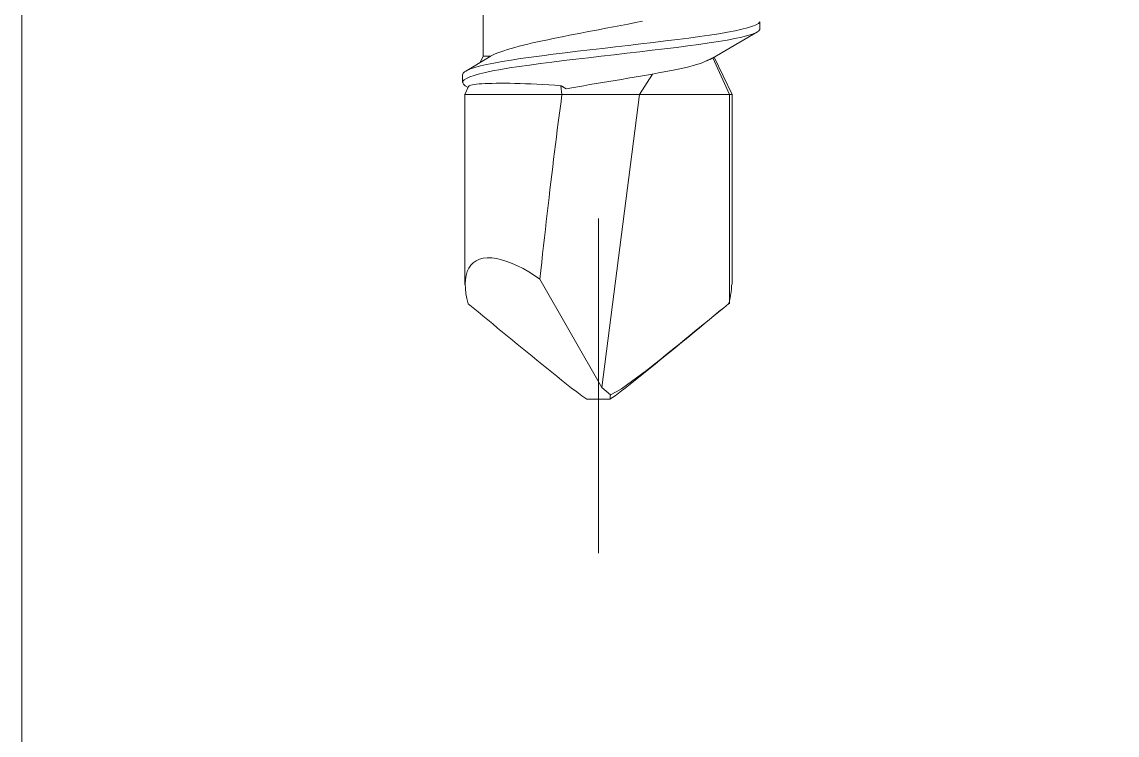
# Model space of a CAD drawing. Header units: millimetres. Extents: x 1459 to 16731, y 971 to 8404.
# Drawn here: x 5589.51 to 5603.76, y 1997.85 to 2007.12 of the extents above; entities that cross this region are included whole.
import ezdxf

# ---------------------------------------------------------------- set-up
doc = ezdxf.new("R2010")
doc.units = ezdxf.units.MM
doc.header["$LTSCALE"] = 0.5
doc.linetypes.add('CENTER', pattern=[50.8, 31.75, -6.35, 6.35, -6.35])
doc.layers.get('0').update_dxf_attribs({"lineweight": 20})
doc.layers.add('Quincaillerie', color=150, linetype='Continuous', lineweight=20)

# ---------------------------------------------------------------- blocks, each defined once
blk = doc.blocks.new('4970082')
at = {"color": 1, "linetype": 'CENTER'}
blk.add_line((0, 5.75), (0, -24.003), dxfattribs=at)
for p, q in [((-1.5, -17.538), (-1.5, -16.838)), ((2.1, -17.192), (2.1, -17.092)), ((2.068, -17.221), (1.485, -17.562)), ((-1.727, -17.732), (-1.432, -17.554)), ((-1.539, -17.619), (-1.5, -17.538)), ((-1.405, -17.538), (-1.5, -17.538)), ((1.704, -18.038), (1.488, -17.56)), ((1.505, -17.55), (1.74, -18.038)), ((-1.767, -17.88), (-1.767, -17.78)), ((0.532, -18.038), (0.702, -17.77)), ((-1.74, -18.038), (-1.689, -17.932)), ((-1.695, -17.945), (-1.734, -17.922)), ((-0.475, -18.038), (-0.488, -17.922)), ((-0.475, -18.038), (-1.74, -18.038)), ((-1.74, -18.038), (-1.74, -20.509)), ((-0.475, -18.038), (0.532, -18.038)), ((0.532, -18.038), (0.044, -21.848)), ((0.532, -18.038), (1.704, -18.038)), ((1.74, -18.038), (1.704, -18.038)), ((1.704, -18.038), (1.704, -20.758)), ((1.74, -18.038), (1.74, -20.509)), ((0.044, -21.848), (-0.761, -20.436)), ((0.044, -21.848), (0.155, -21.942)), ((-0.15, -22), (0.15, -22))]:
    blk.add_line(p, q)
at = {"flags": 128}
for points in [[(0.574, -17.082), (0.482, -17.1), (0.388, -17.119), (0.293, -17.137), (0.196, -17.156), (0.098, -17.174), (0, -17.193)], [(2.1, -17.092), (2.083, -17.111), (2.05, -17.13), (2.003, -17.149), (1.941, -17.169), (1.866, -17.188), (1.779, -17.207), (1.679, -17.226), (1.568, -17.245), (1.446, -17.264), (1.315, -17.283), (1.174, -17.302), (1.027, -17.321), (0.873, -17.34), (0.714, -17.359), (0.552, -17.378), (0.387, -17.398), (0.22, -17.417), (0.054, -17.436), (-0.111, -17.455), (-0.274, -17.474), (-0.433, -17.493), (-0.587, -17.512), (-0.736, -17.531), (-0.877, -17.55), (-1.012, -17.569), (-1.137, -17.589), (-1.254, -17.608), (-1.359, -17.627), (-1.454, -17.646), (-1.536, -17.665), (-1.606, -17.684), (-1.664, -17.703), (-1.708, -17.722), (-1.741, -17.741), (-1.76, -17.76), (-1.767, -17.78)], [(2.1, -17.192), (2.083, -17.211), (2.05, -17.231), (2.002, -17.25), (1.94, -17.269), (1.864, -17.288), (1.775, -17.307), (1.675, -17.327), (1.563, -17.346), (1.44, -17.365), (1.307, -17.384), (1.165, -17.403), (1.016, -17.423), (0.861, -17.442), (0.701, -17.461), (0.537, -17.48), (0.371, -17.499), (0.204, -17.519), (0.037, -17.538), (-0.129, -17.557), (-0.293, -17.576), (-0.452, -17.595), (-0.607, -17.615), (-0.755, -17.634), (-0.897, -17.653), (-1.031, -17.672), (-1.156, -17.691), (-1.271, -17.711), (-1.376, -17.73), (-1.469, -17.749), (-1.549, -17.768), (-1.617, -17.788), (-1.673, -17.807), (-1.716, -17.826), (-1.746, -17.845), (-1.762, -17.864), (-1.766, -17.884), (-1.757, -17.903), (-1.734, -17.922)], [(0, -17.193), (-0.076, -17.207), (-0.151, -17.221), (-0.227, -17.236), (-0.302, -17.25), (-0.376, -17.265), (-0.448, -17.28), (-0.52, -17.294), (-0.59, -17.309), (-0.659, -17.323), (-0.727, -17.337), (-0.792, -17.352), (-0.856, -17.366), (-0.917, -17.38), (-0.975, -17.394), (-1.032, -17.409), (-1.086, -17.423), (-1.137, -17.437), (-1.185, -17.452), (-1.229, -17.466), (-1.271, -17.48), (-1.309, -17.495), (-1.345, -17.509), (-1.376, -17.524), (-1.405, -17.538)], [(-1.405, -17.538), (-1.406, -17.539), (-1.407, -17.54), (-1.408, -17.54), (-1.409, -17.541), (-1.411, -17.542), (-1.412, -17.542), (-1.413, -17.543), (-1.414, -17.544), (-1.415, -17.544), (-1.416, -17.545), (-1.418, -17.546), (-1.419, -17.546), (-1.42, -17.547), (-1.421, -17.548), (-1.422, -17.548), (-1.423, -17.549), (-1.424, -17.55), (-1.425, -17.55), (-1.427, -17.551), (-1.428, -17.552), (-1.429, -17.552), (-1.43, -17.553), (-1.431, -17.554), (-1.432, -17.554)], [(1.325, -17.633), (1.281, -17.646), (1.231, -17.66), (1.178, -17.674), (1.12, -17.688), (1.059, -17.701), (0.994, -17.715), (0.926, -17.729), (0.854, -17.742), (0.781, -17.756), (0.705, -17.77), (0.627, -17.784), (0.547, -17.797), (0.466, -17.811), (0.384, -17.825), (0.301, -17.839), (0.218, -17.852), (0.135, -17.866), (0.052, -17.88), (-0.03, -17.893), (-0.111, -17.907), (-0.191, -17.921), (-0.269, -17.935), (-0.346, -17.948), (-0.42, -17.962)], [(1.325, -17.633), (1.337, -17.628), (1.348, -17.623), (1.358, -17.618), (1.368, -17.614), (1.377, -17.61), (1.386, -17.606), (1.394, -17.602), (1.402, -17.599), (1.41, -17.596), (1.417, -17.593), (1.424, -17.59), (1.431, -17.587), (1.437, -17.584), (1.443, -17.582), (1.448, -17.579), (1.454, -17.577), (1.459, -17.575), (1.463, -17.573), (1.468, -17.571), (1.472, -17.569), (1.476, -17.567), (1.479, -17.565), (1.482, -17.563), (1.485, -17.562)], [(-1.689, -17.932), (-1.683, -17.925), (-1.673, -17.919), (-1.658, -17.914), (-1.638, -17.909), (-1.614, -17.905), (-1.586, -17.901), (-1.553, -17.898), (-1.516, -17.896), (-1.475, -17.894), (-1.431, -17.892), (-1.382, -17.891), (-1.33, -17.89), (-1.274, -17.89), (-1.214, -17.89), (-1.152, -17.89), (-1.087, -17.891), (-1.019, -17.893), (-0.948, -17.895), (-0.875, -17.898), (-0.8, -17.901), (-0.724, -17.905), (-0.646, -17.91), (-0.568, -17.915), (-0.488, -17.922)], [(-0.488, -17.922), (-0.485, -17.924), (-0.482, -17.925), (-0.479, -17.927), (-0.476, -17.928), (-0.473, -17.93), (-0.47, -17.932), (-0.467, -17.933), (-0.464, -17.935), (-0.461, -17.937), (-0.458, -17.938), (-0.456, -17.94), (-0.453, -17.942), (-0.45, -17.943), (-0.447, -17.945), (-0.444, -17.947), (-0.442, -17.948), (-0.439, -17.95), (-0.436, -17.952), (-0.433, -17.953), (-0.431, -17.955), (-0.428, -17.957), (-0.425, -17.959), (-0.423, -17.96), (-0.42, -17.962)], [(-0.761, -20.436), (-0.749, -20.327), (-0.738, -20.218), (-0.726, -20.11), (-0.714, -20.003), (-0.702, -19.897), (-0.69, -19.791), (-0.678, -19.687), (-0.667, -19.583), (-0.655, -19.48), (-0.643, -19.377), (-0.631, -19.276), (-0.619, -19.175), (-0.607, -19.075), (-0.595, -18.976), (-0.583, -18.878), (-0.571, -18.781), (-0.559, -18.685), (-0.547, -18.59), (-0.535, -18.495), (-0.523, -18.402), (-0.511, -18.31), (-0.499, -18.218), (-0.487, -18.128), (-0.475, -18.038)], [(-1.694, -20.758), (-1.711, -20.691), (-1.723, -20.625), (-1.731, -20.561), (-1.733, -20.499), (-1.73, -20.442), (-1.722, -20.388), (-1.708, -20.339), (-1.688, -20.295), (-1.662, -20.256), (-1.629, -20.224), (-1.592, -20.198), (-1.548, -20.178), (-1.499, -20.166), (-1.446, -20.16), (-1.388, -20.162), (-1.326, -20.17), (-1.261, -20.185), (-1.193, -20.206), (-1.123, -20.232), (-1.051, -20.264), (-0.979, -20.301), (-0.906, -20.343), (-0.833, -20.388), (-0.761, -20.436)], [(1.694, -20.758), (1.697, -20.747), (1.7, -20.737), (1.703, -20.726), (1.705, -20.715), (1.708, -20.704), (1.71, -20.694), (1.712, -20.683), (1.715, -20.673), (1.717, -20.662), (1.719, -20.652), (1.72, -20.641), (1.722, -20.631), (1.724, -20.621), (1.725, -20.61), (1.727, -20.6), (1.728, -20.59), (1.729, -20.58), (1.73, -20.57), (1.731, -20.56), (1.732, -20.55), (1.732, -20.54), (1.733, -20.53), (1.733, -20.521), (1.733, -20.511)], [(-0.15, -22), (-0.217, -21.953), (-0.283, -21.904), (-0.349, -21.854), (-0.414, -21.803), (-0.479, -21.752), (-0.543, -21.701), (-0.608, -21.649), (-0.672, -21.597), (-0.736, -21.545), (-0.8, -21.493), (-0.864, -21.44), (-0.928, -21.388), (-0.992, -21.335), (-1.056, -21.283), (-1.119, -21.23), (-1.183, -21.178), (-1.247, -21.125), (-1.311, -21.073), (-1.375, -21.02), (-1.439, -20.968), (-1.502, -20.915), (-1.566, -20.863), (-1.63, -20.81), (-1.694, -20.758)], [(0.15, -22), (0.217, -21.953), (0.283, -21.904), (0.349, -21.854), (0.414, -21.803), (0.479, -21.752), (0.543, -21.701), (0.608, -21.649), (0.672, -21.597), (0.736, -21.545), (0.8, -21.493), (0.864, -21.44), (0.928, -21.388), (0.992, -21.335), (1.056, -21.283), (1.119, -21.23), (1.183, -21.178), (1.247, -21.125), (1.311, -21.073), (1.375, -21.02), (1.439, -20.968), (1.502, -20.915), (1.566, -20.863), (1.63, -20.81), (1.694, -20.758)], [(1.694, -20.758), (1.631, -20.809), (1.568, -20.86), (1.506, -20.911), (1.443, -20.962), (1.38, -21.013), (1.317, -21.064), (1.255, -21.116), (1.192, -21.167), (1.129, -21.218), (1.067, -21.269), (1.004, -21.32), (0.941, -21.371), (0.878, -21.422), (0.815, -21.473), (0.752, -21.524), (0.689, -21.574), (0.625, -21.624), (0.561, -21.673), (0.496, -21.722), (0.431, -21.77), (0.365, -21.817), (0.298, -21.862), (0.229, -21.905), (0.155, -21.942)], [(0.155, -21.942), (0.155, -21.944), (0.155, -21.947), (0.155, -21.949), (0.154, -21.952), (0.154, -21.954), (0.154, -21.956), (0.154, -21.959), (0.154, -21.961), (0.154, -21.964), (0.154, -21.966), (0.153, -21.969), (0.153, -21.971), (0.153, -21.974), (0.153, -21.976), (0.153, -21.978), (0.152, -21.981), (0.152, -21.983), (0.152, -21.986), (0.152, -21.988), (0.151, -21.99), (0.151, -21.993), (0.151, -21.995), (0.15, -21.998), (0.15, -22)]]:
    blk.add_lwpolyline(points, dxfattribs=at)

msp = doc.modelspace()

# ---------------------------------------------------------------- linework, layer by layer
at = {"layer": 'Quincaillerie', "lineweight": 20}
for points in [[(5484.513, 2086.464), (5589.513, 2086.464), (5589.513, 1946.464), (5484.513, 1946.464)], [(5589.513, 2046.464), (5664.513, 2046.464), (5664.513, 1966.464), (5589.513, 1966.464)]]:
    msp.add_lwpolyline(points, close=True, dxfattribs=at)

# ---------------------------------------------------------------- block references
msp.add_blockref('4970082', (5597.013, 2024.214), dxfattribs=at)

doc.saveas('drawing.dxf')
